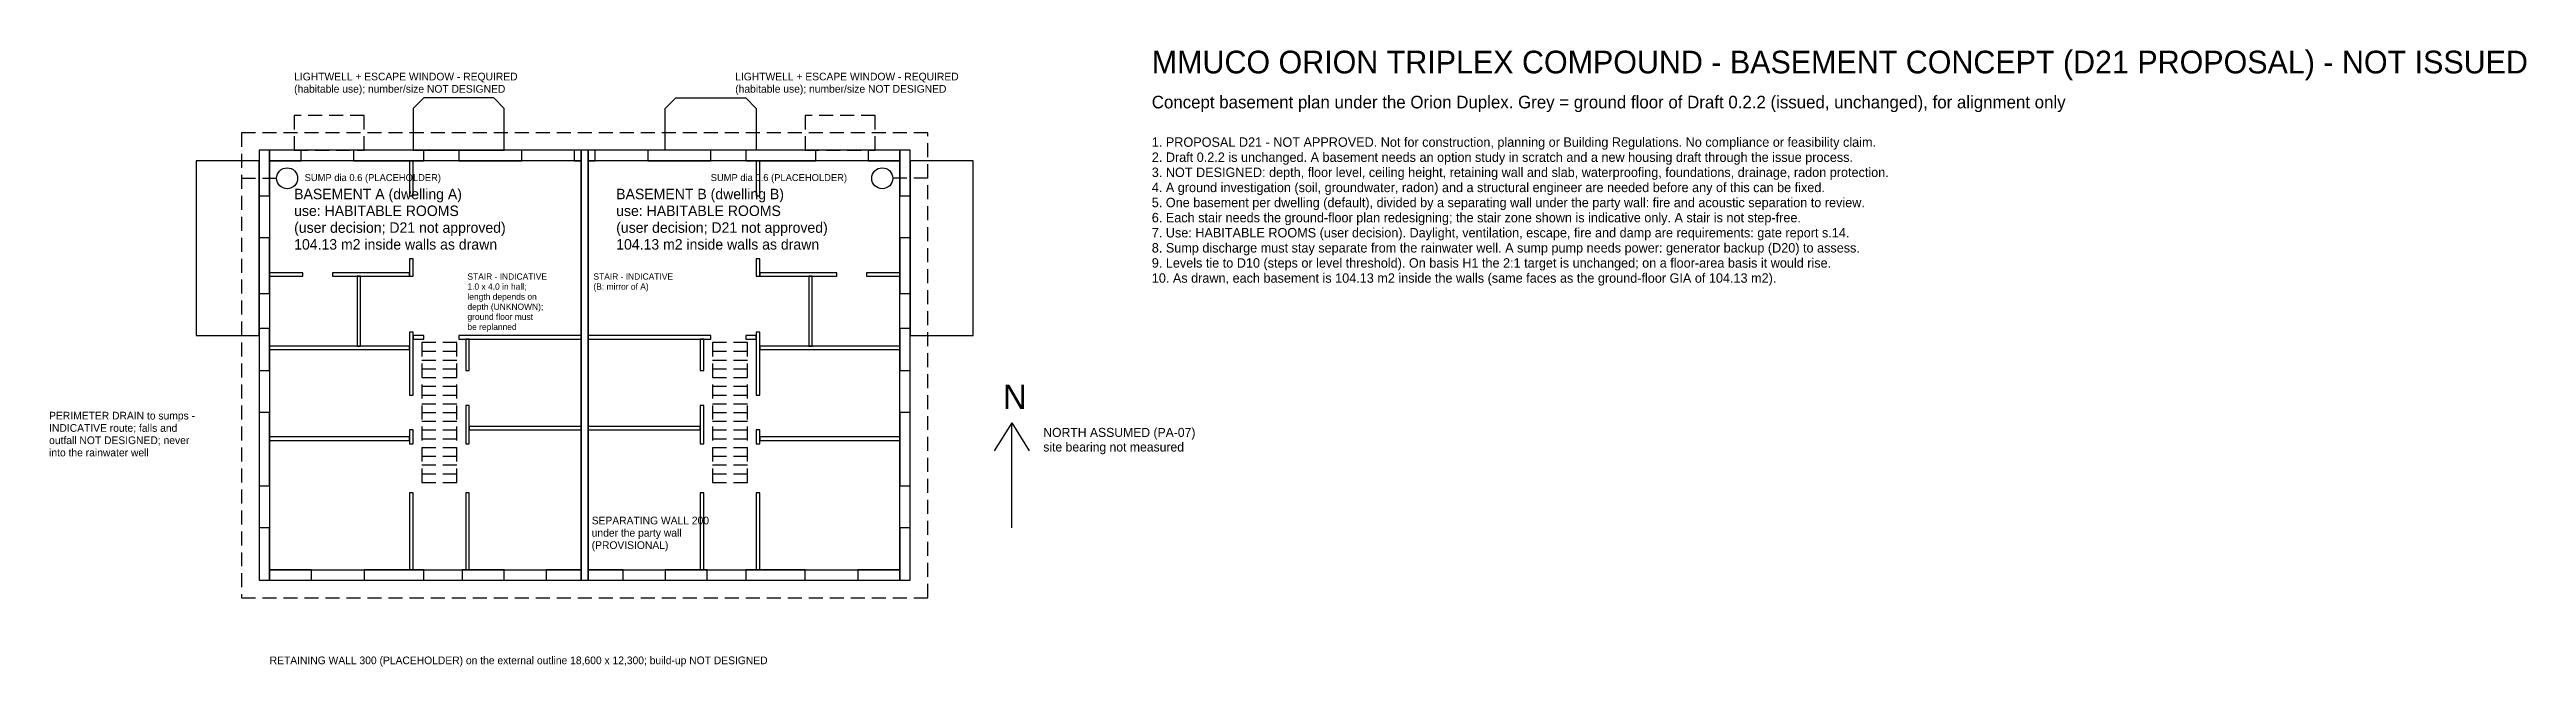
# Model space of a CAD drawing. Header units: millimetres. Extents: x -5988 to 64770, y -2466 to 15185.
import ezdxf

# ---------------------------------------------------------------- set-up
doc = ezdxf.new("R2010")
doc.units = ezdxf.units.MM
doc.linetypes.add('DASHED', pattern=[600, 400, -200])
for name, color, linetype in [('BS-ANNO', 7, 'CONTINUOUS'), ('BS-DRAIN-INDICATIVE', 4, 'DASHED'), ('BS-LIGHTWELL-ESCAPE', 3, 'DASHED'), ('BS-ORIENTATION', 7, 'CONTINUOUS'), ('BS-STAIR-INDICATIVE', 2, 'DASHED'), ('BS-SUMP', 4, 'CONTINUOUS'), ('BS-WALL-RETAINING', 1, 'CONTINUOUS'), ('BS-WALL-SEPARATING', 1, 'CONTINUOUS'), ('REF-GF-A-PROV', 8, 'CONTINUOUS'), ('REF-GF-A-WALL-EXT', 8, 'CONTINUOUS'), ('REF-GF-A-WALL-INT', 8, 'CONTINUOUS'), ('REF-GF-A-WALL-PARTY', 8, 'CONTINUOUS')]:
    doc.layers.add(name, color=color, linetype=linetype)

msp = doc.modelspace()

# ---------------------------------------------------------------- linework, layer by layer
at = {"layer": 'BS-DRAIN-INDICATIVE'}
for p, q in [((-500, 11500), (500, 11500)), ((19100, 11500), (18100, 11500))]:
    msp.add_line(p, q, dxfattribs=at)
msp.add_lwpolyline([(-500, -500), (19100, -500), (19100, 12800), (-500, 12800)], close=True, dxfattribs=at)
at = {"layer": 'BS-LIGHTWELL-ESCAPE'}
for points in [[(1000, 12300), (3000, 12300), (3000, 13300), (1000, 13300)], [(15600, 12300), (17600, 12300), (17600, 13300), (15600, 13300)]]:
    msp.add_lwpolyline(points, close=True, dxfattribs=at)
at = {"layer": 'BS-ORIENTATION'}
for p, q in [((21500, 4500), (21000, 3700)), ((21500, 1500), (21500, 4500)), ((21500, 4500), (22000, 3700))]:
    msp.add_line(p, q, dxfattribs=at)
at = {"layer": 'BS-STAIR-INDICATIVE'}
for p, q in [((4650, 6550), (5650, 6550)), ((12950, 6550), (13950, 6550)), ((4650, 6300), (5650, 6300)), ((4650, 6050), (5650, 6050)), ((4650, 5800), (5650, 5800)), ((12950, 6300), (13950, 6300)), ((12950, 6050), (13950, 6050)), ((12950, 5800), (13950, 5800)), ((4650, 5550), (5650, 5550)), ((4650, 5300), (5650, 5300)), ((4650, 5050), (5650, 5050)), ((12950, 5550), (13950, 5550)), ((12950, 5300), (13950, 5300)), ((12950, 5050), (13950, 5050)), ((4650, 4800), (5650, 4800)), ((4650, 4550), (5650, 4550)), ((4650, 4300), (5650, 4300)), ((12950, 4800), (13950, 4800)), ((12950, 4550), (13950, 4550)), ((12950, 4300), (13950, 4300)), ((4650, 4050), (5650, 4050)), ((4650, 3800), (5650, 3800)), ((4650, 3550), (5650, 3550)), ((12950, 4050), (13950, 4050)), ((12950, 3800), (13950, 3800)), ((12950, 3550), (13950, 3550)), ((4650, 3300), (5650, 3300)), ((4650, 3050), (5650, 3050)), ((12950, 3300), (13950, 3300)), ((12950, 3050), (13950, 3050))]:
    msp.add_line(p, q, dxfattribs=at)
for points in [[(4650, 2800), (5650, 2800), (5650, 6800), (4650, 6800)], [(12950, 2800), (13950, 2800), (13950, 6800), (12950, 6800)]]:
    msp.add_lwpolyline(points, close=True, dxfattribs=at)
at = {"layer": 'BS-SUMP'}
for centre in [(800, 11500), (17800, 11500)]:
    msp.add_circle(centre, 300, dxfattribs=at)
at = {"layer": 'BS-WALL-RETAINING'}
msp.add_lwpolyline([(0, 0), (18600, 0), (18600, 12300), (0, 12300)], close=True, dxfattribs=at)
at = {"layer": 'BS-WALL-SEPARATING'}
for points in [[(300, 300), (9200, 300), (9200, 12000), (300, 12000)], [(9400, 300), (18300, 300), (18300, 12000), (9400, 12000)]]:
    msp.add_lwpolyline(points, close=True, dxfattribs=at)
at = {"layer": 'REF-GF-A-PROV'}
for points in [[(4400, 12300), (7000, 12300), (7000, 13500), (6700, 13800), (4700, 13800), (4400, 13500)], [(14200, 12300), (11600, 12300), (11600, 13500), (11900, 13800), (13900, 13800), (14200, 13500)], [(-1800, 7000), (0, 7000), (0, 12000), (-1800, 12000)], [(18600, 7000), (20400, 7000), (20400, 12000), (18600, 12000)]]:
    msp.add_lwpolyline(points, close=True, dxfattribs=at)
at = {"layer": 'REF-GF-A-WALL-EXT'}
for points in [[(0, 11000), (300, 11000), (300, 12300), (0, 12300)], [(300, 12000), (1200, 12000), (1200, 12300), (300, 12300)], [(2700, 12000), (4700, 12000), (4700, 12300), (2700, 12300)], [(5700, 12000), (7500, 12000), (7500, 12300), (5700, 12300)], [(9000, 12000), (9200, 12000), (9200, 12300), (9000, 12300)], [(9400, 12000), (9600, 12000), (9600, 12300), (9400, 12300)], [(11100, 12000), (12900, 12000), (12900, 12300), (11100, 12300)], [(13900, 12000), (15900, 12000), (15900, 12300), (13900, 12300)], [(17400, 12000), (18300, 12000), (18300, 12300), (17400, 12300)], [(18300, 11000), (18600, 11000), (18600, 12300), (18300, 12300)], [(0, 8200), (300, 8200), (300, 9800), (0, 9800)], [(18300, 8200), (18600, 8200), (18600, 9800), (18300, 9800)], [(0, 6000), (300, 6000), (300, 7200), (0, 7200)], [(18300, 6000), (18600, 6000), (18600, 7200), (18300, 7200)], [(0, 2700), (300, 2700), (300, 4800), (0, 4800)], [(18300, 2700), (18600, 2700), (18600, 4800), (18300, 4800)], [(0, 0), (300, 0), (300, 1500), (0, 1500)], [(18300, 0), (18600, 0), (18600, 1500), (18300, 1500)], [(300, 0), (1500, 0), (1500, 300), (300, 300)], [(3000, 0), (4700, 0), (4700, 300), (3000, 300)], [(5800, 0), (7000, 0), (7000, 300), (5800, 300)], [(8200, 0), (9200, 0), (9200, 300), (8200, 300)], [(9400, 0), (10400, 0), (10400, 300), (9400, 300)], [(11600, 0), (12800, 0), (12800, 300), (11600, 300)], [(13900, 0), (15600, 0), (15600, 300), (13900, 300)], [(17100, 0), (18300, 0), (18300, 300), (17100, 300)]]:
    msp.add_lwpolyline(points, close=True, dxfattribs=at)
at = {"layer": 'REF-GF-A-WALL-INT'}
for points in [[(4300, 11000), (4400, 11000), (4400, 12000), (4300, 12000)], [(14200, 11000), (14300, 11000), (14300, 12000), (14200, 12000)], [(4300, 8700), (4400, 8700), (4400, 9200), (4300, 9200)], [(14200, 8700), (14300, 8700), (14300, 9200), (14200, 9200)], [(300, 8700), (1250, 8700), (1250, 8800), (300, 8800)], [(2100, 8700), (4300, 8700), (4300, 8800), (2100, 8800)], [(2800, 6700), (2900, 6700), (2900, 8700), (2800, 8700)], [(14300, 8700), (16500, 8700), (16500, 8800), (14300, 8800)], [(15700, 6700), (15800, 6700), (15800, 8700), (15700, 8700)], [(17350, 8700), (18300, 8700), (18300, 8800), (17350, 8800)], [(4300, 5300), (4400, 5300), (4400, 7100), (4300, 7100)], [(14200, 5300), (14300, 5300), (14300, 7100), (14200, 7100)], [(300, 6600), (4300, 6600), (4300, 6700), (300, 6700)], [(4400, 6900), (4700, 6900), (4700, 7000), (4400, 7000)], [(5700, 6900), (9200, 6900), (9200, 7000), (5700, 7000)], [(5900, 6000), (6000, 6000), (6000, 6900), (5900, 6900)], [(9400, 6900), (12900, 6900), (12900, 7000), (9400, 7000)], [(12600, 6000), (12700, 6000), (12700, 6900), (12600, 6900)], [(13900, 6900), (14200, 6900), (14200, 7000), (13900, 7000)], [(14300, 6600), (18300, 6600), (18300, 6700), (14300, 6700)], [(5900, 3900), (6000, 3900), (6000, 5000), (5900, 5000)], [(12600, 3900), (12700, 3900), (12700, 5000), (12600, 5000)], [(4300, 3900), (4400, 3900), (4400, 4300), (4300, 4300)], [(6000, 4300), (9200, 4300), (9200, 4400), (6000, 4400)], [(9400, 4300), (12600, 4300), (12600, 4400), (9400, 4400)], [(14200, 3900), (14300, 3900), (14300, 4300), (14200, 4300)], [(300, 4000), (4300, 4000), (4300, 4100), (300, 4100)], [(14300, 4000), (18300, 4000), (18300, 4100), (14300, 4100)], [(4300, 300), (4400, 300), (4400, 2500), (4300, 2500)], [(5900, 300), (6000, 300), (6000, 2500), (5900, 2500)], [(12600, 300), (12700, 300), (12700, 2500), (12600, 2500)], [(14200, 300), (14300, 300), (14300, 2500), (14200, 2500)]]:
    msp.add_lwpolyline(points, close=True, dxfattribs=at)
at = {"layer": 'REF-GF-A-WALL-PARTY'}
msp.add_lwpolyline([(9200, 0), (9400, 0), (9400, 12300), (9200, 12300)], close=True, dxfattribs=at)

# ---------------------------------------------------------------- texts
at = {"layer": 'BS-ANNO'}
for s, height, p in [('MMUCO ORION TRIPLEX COMPOUND - BASEMENT CONCEPT (D21 PROPOSAL) - NOT ISSUED', 650, (25500, 14500)), ('(habitable use); number/size NOT DESIGNED', 220, (1000, 13948)), ('LIGHTWELL + ESCAPE WINDOW - REQUIRED', 220, (1000, 14300)), ('(habitable use); number/size NOT DESIGNED', 220, (13600, 13948)), ('LIGHTWELL + ESCAPE WINDOW - REQUIRED', 220, (13600, 14300)), ('Concept basement plan under the Orion Duplex. Grey = ground floor of Draft 0.2.2 (issued, unchanged), for alignment only', 360, (25500, 13500)), ('2. Draft 0.2.2 is unchanged. A basement needs an option study in scratch and a new housing draft through the issue process.', 270, (25500, 11968)), ('1. PROPOSAL D21 - NOT APPROVED. Not for construction, planning or Building Regulations. No compliance or feasibility claim.', 270, (25500, 12400)), ('SUMP dia 0.6 (PLACEHOLDER)', 200, (1300, 11420)), ('SUMP dia 0.6 (PLACEHOLDER)', 200, (12900, 11420)), ('4. A ground investigation (soil, groundwater, radon) and a structural engineer are needed before any of this can be fixed.', 270, (25500, 11104)), ('3. NOT DESIGNED: depth, floor level, ceiling height, retaining wall and slab, waterproofing, foundations, drainage, radon protection.', 270, (25500, 11536)), ('use: HABITABLE ROOMS', 300, (1000, 10420)), ('BASEMENT A (dwelling A)', 300, (1000, 10900)), ('use: HABITABLE ROOMS', 300, (10200, 10420)), ('BASEMENT B (dwelling B)', 300, (10200, 10900)), ('5. One basement per dwelling (default), divided by a separating wall under the party wall: fire and acoustic separation to review.', 270, (25500, 10672)), ('(user decision; D21 not approved)', 300, (1000, 9940)), ('(user decision; D21 not approved)', 300, (10200, 9940)), ('6. Each stair needs the ground-floor plan redesigning; the stair zone shown is indicative only. A stair is not step-free.', 270, (25500, 10240)), ('7. Use: HABITABLE ROOMS (user decision). Daylight, ventilation, escape, fire and damp are requirements: gate report s.14.', 270, (25500, 9808)), ('104.13 m2 inside walls as drawn', 300, (1000, 9460)), ('104.13 m2 inside walls as drawn', 300, (10200, 9460)), ('8. Sump discharge must stay separate from the rainwater well. A sump pump needs power: generator backup (D20) to assess.', 270, (25500, 9376)), ('9. Levels tie to D10 (steps or level threshold). On basis H1 the 2:1 target is unchanged; on a floor-area basis it would rise.', 270, (25500, 8944)), ('STAIR - INDICATIVE', 180, (5950, 8600)), ('1.0 x 4.0 in hall;', 180, (5950, 8312)), ('STAIR - INDICATIVE', 180, (9550, 8600)), ('(B: mirror of A)', 180, (9550, 8312)), ('10. As drawn, each basement is 104.13 m2 inside the walls (same faces as the ground-floor GIA of 104.13 m2).', 270, (25500, 8512)), ('depth (UNKNOWN);', 180, (5950, 7736)), ('length depends on', 180, (5950, 8024)), ('ground floor must', 180, (5950, 7448)), ('be replanned', 180, (5950, 7160)), ('PERIMETER DRAIN to sumps -', 220, (-6000, 4600)), ('INDICATIVE route; falls and', 220, (-6000, 4248)), ('outfall NOT DESIGNED; never', 220, (-6000, 3896)), ('into the rainwater well', 220, (-6000, 3544)), ('SEPARATING WALL 200', 220, (9500, 1600)), ('under the party wall', 220, (9500, 1248)), ('(PROVISIONAL)', 220, (9500, 896)), ('RETAINING WALL 300 (PLACEHOLDER) on the external outline 18,600 x 12,300; build-up NOT DESIGNED', 220, (300, -2400))]:
    msp.add_text(s, height=height, dxfattribs=at).set_placement(p)
at = {"layer": 'BS-ORIENTATION'}
for s, height, p in [('N', 700, (21250, 4900)), ('NORTH ASSUMED (PA-07)', 260, (22400, 4100)), ('site bearing not measured', 260, (22400, 3684))]:
    msp.add_text(s, height=height, dxfattribs=at).set_placement(p)

doc.saveas('drawing.dxf')
